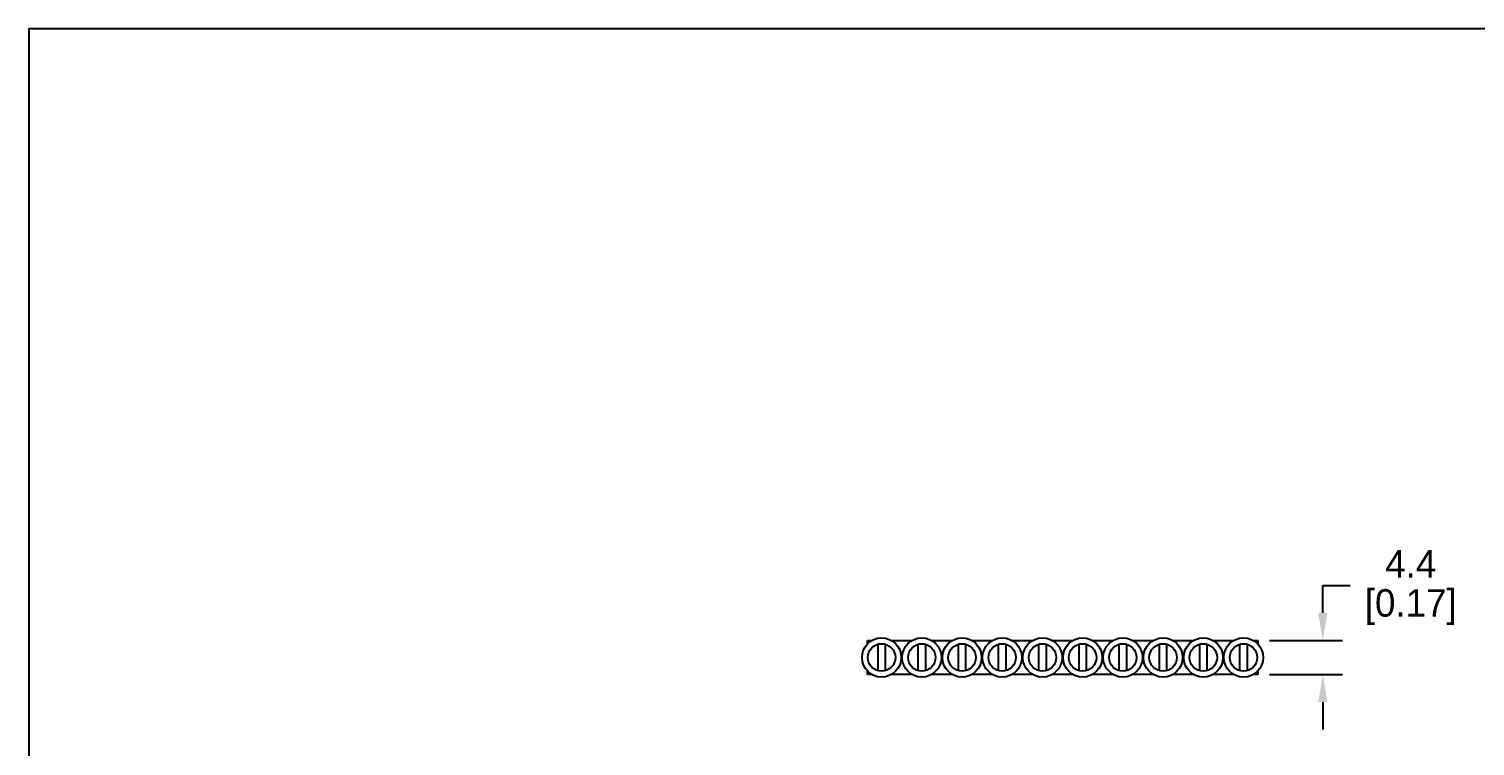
# Model space of a CAD drawing. Header units: millimetres. Extents: x 0 to 279, y 0 to 216.
# Drawn here: x 0 to 184.3, y 124.5 to 215.9 of the extents above; entities that cross this region are included whole.
import ezdxf

# ---------------------------------------------------------------- set-up
doc = ezdxf.new("R2010")
doc.units = ezdxf.units.MM
doc.header["$LTSCALE"] = 10
doc.header["$MEASUREMENT"] = 0
doc.layers.add('DIMENSION', color=140, linetype='Continuous')
doc.dimstyles.get("Standard").update_dxf_attribs({"dimtxt": 3.5, "dimasz": 3.5, "dimexe": 2.5, "dimexo": 1.5, "dimgap": 1, "dimtad": 0, "dimtih": 1, "dimtoh": 1, "dimdec": 1, "dimzin": 0, "dimdsep": 46, "dimtxsty": 'Standard', "dimcen": 0.09, "dimadec": 0, "dimazin": 0, "dimtfac": 1, "dimtdec": 1, "dimtofl": 0, "dimtmove": 0, "dimatfit": 3, "dimfxl": 1, "dimtolj": 1, "dimtzin": 0, "dimarcsym": 0})

# ---------------------------------------------------------------- blocks, each defined once
blk = doc.blocks.new('*D0')
at = {"layer": 'DEFPOINTS', "color": 0}
for p in [(156.63, 138), (164.91, 138), (156.63, 133.65)]:
    blk.add_point(p, dxfattribs=at)
at = {"layer": 'DIMENSION', "color": 0, "lineweight": -2}
for p, q in [((164.91, 141.5), (164.91, 145)), ((164.91, 145), (168.41, 145)), ((158.13, 138), (167.41, 138)), ((158.13, 133.65), (167.41, 133.65)), ((164.91, 130.15), (164.91, 126.65))]:
    blk.add_line(p, q, dxfattribs=at)
at = {"layer": 'DIMENSION', "color": 0}
for points in [[(164.33, 141.5), (165.49, 141.5), (164.91, 138)], [(164.33, 130.15), (165.49, 130.15), (164.91, 133.65)]]:
    blk.add_solid(points, dxfattribs=at)
at = {"layer": 'DIMENSION', "color": 0, "char_height": 3.5, "attachment_point": 5}
for s, insert in [('\\A1;4.4', (176.12, 147.75)), ('\\A1;[0.17]', (176.12, 142.25))]:
    blk.add_mtext(s, dxfattribs=dict(at, insert=insert))

msp = doc.modelspace()

# ---------------------------------------------------------------- linework, layer by layer
for p, q in [((106.88, 138), (107.44, 138)), ((106.88, 137.56), (106.88, 138)), ((108.18, 137.5), (108.18, 134.15)), ((109.18, 134.15), (109.18, 137.5)), ((109.91, 138), (112.57, 138)), ((113.3, 137.5), (113.3, 134.15)), ((114.3, 134.15), (114.3, 137.5)), ((115.03, 138), (117.69, 138)), ((118.43, 137.5), (118.43, 134.15)), ((119.43, 134.15), (119.43, 137.5)), ((120.16, 138), (122.82, 138)), ((123.55, 137.5), (123.55, 134.15)), ((124.55, 134.15), (124.55, 137.5)), ((125.28, 138), (125.88, 138)), ((125.28, 138), (127.94, 138)), ((128.68, 137.5), (128.68, 134.15)), ((129.68, 134.15), (129.68, 137.5)), ((130.41, 138), (131, 138)), ((130.41, 138), (133.07, 138)), ((133.8, 137.5), (133.8, 134.15)), ((134.8, 134.15), (134.8, 137.5)), ((135.53, 138), (136.13, 138)), ((135.53, 138), (138.19, 138)), ((138.93, 137.5), (138.93, 134.15)), ((139.93, 134.15), (139.93, 137.5)), ((140.66, 138), (141.25, 138)), ((140.66, 138), (143.32, 138)), ((144.05, 137.5), (144.05, 134.15)), ((145.05, 134.15), (145.05, 137.5)), ((145.78, 138), (146.38, 138)), ((145.78, 138), (148.44, 138)), ((149.18, 137.5), (149.18, 134.15)), ((150.18, 134.15), (150.18, 137.5)), ((150.91, 138), (151.5, 138)), ((150.91, 138), (153.57, 138)), ((154.3, 137.5), (154.3, 134.15)), ((155.3, 134.15), (155.3, 137.5)), ((156.03, 138), (156.63, 138)), ((156.63, 138), (156.63, 137.54)), ((106.88, 133.65), (106.88, 134.09)), ((107.44, 133.65), (106.88, 133.65)), ((112.57, 133.65), (109.91, 133.65)), ((117.69, 133.65), (115.03, 133.65)), ((122.82, 133.65), (120.16, 133.65)), ((125.88, 133.65), (125.28, 133.65)), ((127.94, 133.65), (125.28, 133.65)), ((131, 133.65), (130.41, 133.65)), ((133.07, 133.65), (130.41, 133.65)), ((136.13, 133.65), (135.53, 133.65)), ((138.19, 133.65), (135.53, 133.65)), ((141.25, 133.65), (140.66, 133.65)), ((143.32, 133.65), (140.66, 133.65)), ((146.38, 133.65), (145.78, 133.65)), ((148.44, 133.65), (145.78, 133.65)), ((151.5, 133.65), (150.91, 133.65)), ((153.57, 133.65), (150.91, 133.65)), ((156.63, 133.65), (156.03, 133.65)), ((156.63, 134.12), (156.63, 133.65))]:
    msp.add_line(p, q)
for centre, radius in [((108.68, 135.83), 2.5), ((113.8, 135.83), 2.5), ((118.93, 135.83), 2.5), ((124.05, 135.83), 2.5), ((129.18, 135.83), 2.5), ((134.3, 135.83), 2.5), ((139.43, 135.83), 2.5), ((144.55, 135.83), 2.5), ((149.68, 135.83), 2.5), ((154.8, 135.83), 2.5), ((108.68, 135.83), 1.75), ((113.8, 135.83), 1.75), ((118.93, 135.83), 1.75), ((124.05, 135.83), 1.75), ((129.18, 135.83), 1.75), ((134.3, 135.83), 1.75), ((139.43, 135.83), 1.75), ((144.55, 135.83), 1.75), ((149.68, 135.83), 1.75), ((154.8, 135.83), 1.75)]:
    msp.add_circle(centre, radius)
at = {"layer": 'DEFPOINTS'}
msp.add_lwpolyline([(279.4, 215.9), (0, 215.9), (0, 0), (279.4, 0)], close=True, dxfattribs=at)

# ---------------------------------------------------------------- dimensions: what is measured, and where the dimension line sits
at = {"layer": 'DIMENSION'}
dim = msp.add_linear_dim(base=(164.91094183, 138.00211096), p1=(156.62533874, 133.65211096), p2=(156.62533874, 138.00211096), angle=90, dimstyle='Standard', override={"dimpost": '\\X'}, dxfattribs=at)
dim.commit()
dim.dimension.update_dxf_attribs({"geometry": '*D0', "text_midpoint": (176.11927516, 145.00211096)})

doc.saveas('drawing.dxf')
